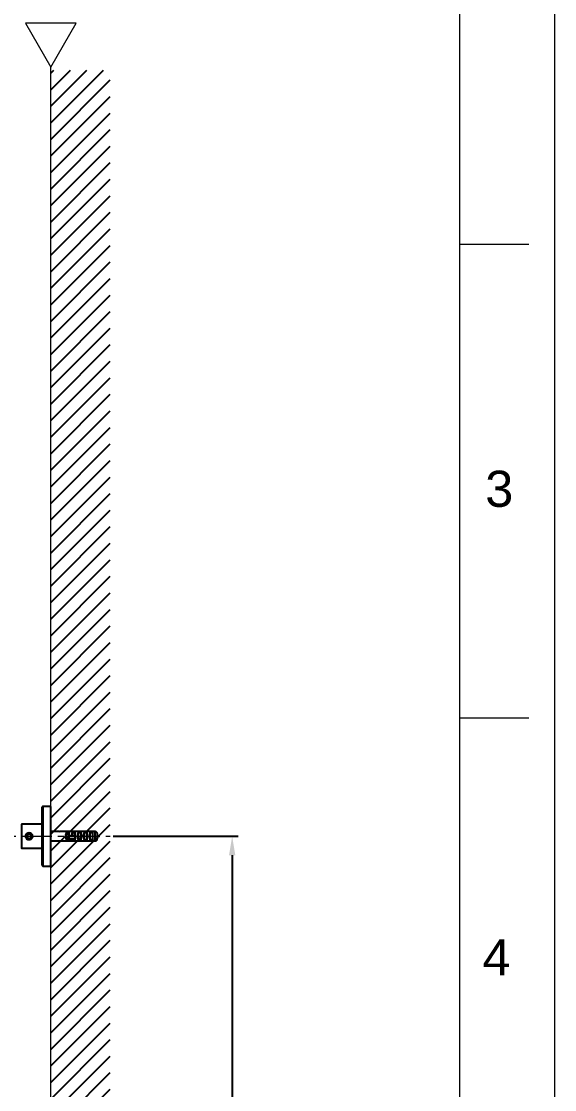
# Model space of a CAD drawing. Header units: millimetres. Extents: x 6110 to 6704, y -3675 to -2835.
# Drawn here: x 6591.3 to 6703.8, y -3232.9 to -3007.5 of the extents above; entities that cross this region are included whole.
import ezdxf

# ---------------------------------------------------------------- set-up
doc = ezdxf.new("R2010")
doc.units = ezdxf.units.MM
doc.header["$LTSCALE"] = 0.1
doc.linetypes.add('CENTERX2', pattern=[101.6, 63.5, -12.7, 12.7, -12.7])
doc.layers.get('0').update_dxf_attribs({"lineweight": 13})
doc.layers.add('CENTER', color=1, linetype='CENTERX2', lineweight=15)
doc.layers.add('DIM', color=3, linetype='Continuous', lineweight=9)
doc.layers.add('hatch', color=2, linetype='Continuous')
doc.styles.get("Standard").update_dxf_attribs({"font": 'arial.ttf'})
doc.dimstyles.new('ISO-25', dxfattribs={"dimtxt": 2.5, "dimasz": 2.5, "dimexe": 1.25, "dimexo": 0.625, "dimtad": 1, "dimlfac": 5, "dimtxsty": 'Standard', "dimcen": 2.5, "dimadec": 0, "dimazin": 0, "dimtfac": 1, "dimtmove": 0, "dimatfit": 3, "dimfxl": 0, "dimarcsym": 0})

# ---------------------------------------------------------------- blocks, each defined once
blk = doc.blocks.new('*D56')
at = {"layer": 'Defpoints', "color": 0}
for p in [(6610, -3179.47), (6596.35, -3361.05), (6635.77, -3361.05)]:
    blk.add_point(p, dxfattribs=at)
at = {"layer": 'DIM', "color": 0, "lineweight": -2}
for p, q in [((6610.63, -3179.47), (6637.02, -3179.47)), ((6635.77, -3183.47), (6635.77, -3357.05)), ((6596.97, -3361.05), (6637.02, -3361.05))]:
    blk.add_line(p, q, dxfattribs=at)
at = {"layer": 'DIM', "color": 0}
for points in [[(6635.1, -3183.47), (6636.43, -3183.47), (6635.77, -3179.47)], [(6635.1, -3357.05), (6636.43, -3357.05), (6635.77, -3361.05)]]:
    blk.add_solid(points, dxfattribs=at)
at = {"layer": 'DIM', "color": 0, "insert": (6633.1, -3270.26), "char_height": 4, "attachment_point": 5, "rotation": 90}
blk.add_mtext('730', dxfattribs=at)

msp = doc.modelspace()

# ---------------------------------------------------------------- hatches: boundary and pattern name
at = {"layer": 'hatch'}
h = msp.add_hatch(dxfattribs=at)
h.set_pattern_fill('ANSI31', color=256, scale=0.777568)
h.set_pattern_definition([(45, (5809.2703, -3576.218), (-1.7456907, 1.7456907), [])])
edge = h.paths.add_edge_path()
edge.add_spline(control_points=[(6597.4753, -3341.3519), (6597.5331, -3341.3659), (6597.6353, -3341.3823), (6597.7761, -3341.3823), (6597.8566, -3341.3722), (6597.8936, -3341.3655)], knot_values=[0, 0, 0, 0, 0.42377523, 0.73221647, 1, 1, 1, 1], degree=3, periodic=0)
edge.add_line((6597.5166, -3341.3576), (6597.9333, -3341.3576))
edge.add_arc((6597.7003, -3340.2901), 1.0927, 280.190547, 282.316356, ccw=False)
edge.add_spline(control_points=[(6597.8936, -3341.3655), (6597.8566, -3341.3722), (6597.7761, -3341.3823), (6597.6353, -3341.3823), (6597.5331, -3341.3659), (6597.4753, -3341.3519)], knot_values=[0, 0, 0, 0, 0.26778353, 0.57622477, 1, 1, 1, 1], degree=3, periodic=0)
edge.add_line((6597.4668, -3341.3969), (6597.4668, -3343.342))
edge.add_line((6597.4668, -3343.342), (6597.5166, -3343.342))
edge.add_spline(control_points=[(6597.8936, -3343.3341), (6597.8566, -3343.3274), (6597.7761, -3343.3174), (6597.6353, -3343.3174), (6597.5331, -3343.3338), (6597.4753, -3343.3478)], knot_values=[0, 0, 0, 0, 0.26778872, 0.57623461, 1, 1, 1, 1], degree=3, periodic=0)
edge.add_line((6600.0995, -3343.1305), (6600.2847, -3343.1305))
edge.add_ellipse((6599.6335, -3342.3498), major_axis=(0, -1), ratio=0.66666667, start_angle=218.682187, end_angle=321.317813, ccw=False)
edge.add_line((6598.6491, -3341.3576), (6597.5166, -3341.3576))
edge.add_spline(control_points=[(6597.4753, -3341.3519), (6597.5331, -3341.3659), (6597.6353, -3341.3823), (6597.7761, -3341.3823), (6597.8566, -3341.3722), (6597.8936, -3341.3655)], knot_values=[0, 0, 0, 0, 0.42377523, 0.73221647, 1, 1, 1, 1], degree=3, periodic=0)
edge.add_arc((6597.7003, -3340.2901), 1.0927, 280.190547, 282.316356)
edge.add_line((6597.9333, -3341.3576), (6605.717, -3341.3576))
edge.add_line((6605.717, -3341.3576), (6605.717, -3343.342))
edge.add_line((6605.717, -3343.342), (6597.5166, -3343.342))
edge.add_spline(control_points=[(6597.8936, -3343.3341), (6597.8566, -3343.3274), (6597.7761, -3343.3174), (6597.6353, -3343.3174), (6597.5331, -3343.3338), (6597.4753, -3343.3478)], knot_values=[0, 0, 0, 0, 0.26778872, 0.57623461, 1, 1, 1, 1], degree=3, periodic=0)
edge.add_line((6597.4753, -3343.3478), (6597.4668, -3343.3498))
edge.add_line((6597.4668, -3343.3498), (6597.4668, -3356.3501))
edge.add_line((6597.4668, -3356.3501), (6597.4753, -3356.3522))
edge.add_spline(control_points=[(6597.4753, -3356.3522), (6597.5331, -3356.3662), (6597.6353, -3356.3826), (6597.7761, -3356.3826), (6597.8566, -3356.3725), (6597.8936, -3356.3659)], knot_values=[0, 0, 0, 0, 0.42377523, 0.73221647, 1, 1, 1, 1], degree=3, periodic=0)
edge.add_line((6597.5166, -3356.358), (6597.9333, -3356.358))
edge.add_arc((6597.7003, -3355.2905), 1.0927, 280.190547, 282.316356, ccw=False)
edge.add_spline(control_points=[(6597.8936, -3356.3659), (6597.8566, -3356.3725), (6597.7761, -3356.3826), (6597.6353, -3356.3826), (6597.5331, -3356.3662), (6597.4753, -3356.3522)], knot_values=[0, 0, 0, 0, 0.26778353, 0.57622477, 1, 1, 1, 1], degree=3, periodic=0)
edge.add_line((6597.4668, -3356.3973), (6597.4668, -3358.3423))
edge.add_line((6597.4668, -3358.3423), (6597.5166, -3358.3423))
edge.add_spline(control_points=[(6597.8936, -3358.3344), (6597.8566, -3358.3278), (6597.7761, -3358.3177), (6597.6353, -3358.3177), (6597.5331, -3358.3341), (6597.4753, -3358.3481)], knot_values=[0, 0, 0, 0, 0.26778872, 0.57623461, 1, 1, 1, 1], degree=3, periodic=0)
edge.add_line((6599.0317, -3358.1308), (6599.2169, -3358.1308))
edge.add_ellipse((6599.6335, -3357.3501), major_axis=(0, -1), ratio=0.66666667, start_angle=218.682187, end_angle=321.317813, ccw=False)
edge.add_line((6598.6491, -3356.358), (6597.5166, -3356.358))
edge.add_spline(control_points=[(6597.4753, -3356.3522), (6597.5331, -3356.3662), (6597.6353, -3356.3826), (6597.7761, -3356.3826), (6597.8566, -3356.3725), (6597.8936, -3356.3659)], knot_values=[0, 0, 0, 0, 0.42377523, 0.73221647, 1, 1, 1, 1], degree=3, periodic=0)
edge.add_arc((6597.7003, -3355.2905), 1.0927, 280.190547, 282.316356)
edge.add_line((6597.9333, -3356.358), (6605.717, -3356.358))
edge.add_line((6605.717, -3356.358), (6605.717, -3358.3423))
edge.add_line((6605.717, -3358.3423), (6597.5166, -3358.3423))
edge.add_spline(control_points=[(6597.8936, -3358.3344), (6597.8566, -3358.3278), (6597.7761, -3358.3177), (6597.6353, -3358.3177), (6597.5331, -3358.3341), (6597.4753, -3358.3481)], knot_values=[0, 0, 0, 0, 0.26778872, 0.57623461, 1, 1, 1, 1], degree=3, periodic=0)
edge.add_line((6597.4753, -3358.3481), (6597.4668, -3358.3502))
edge.add_line((6597.4668, -3358.3502), (6597.4668, -3594.1641))
edge.add_line((6597.4668, -3594.1641), (6610.0143, -3594.1641))
edge.add_line((6610.0143, -3594.1641), (6610.0143, -3017.7979))
edge.add_line((6610.0143, -3017.7979), (6597.4668, -3017.7979))
edge.add_line((6597.4668, -3017.7979), (6597.4668, -3341.3498))
edge.add_line((6597.4668, -3341.3498), (6597.4753, -3341.3519))

# ---------------------------------------------------------------- linework, layer by layer
at = {"color": 7, "linetype": 'Continuous'}
for p, q in [((6703.8445, -2834.5151), (6703.8445, -3674.5149)), ((6683.8443, -3654.5149), (6683.8443, -2854.5151)), ((6683.8444, -3054.5151), (6698.3804, -3054.5151)), ((6683.8444, -3154.5151), (6698.3804, -3154.5151))]:
    msp.add_line(p, q, dxfattribs=at)
msp.add_line((6597.4668, -3594.1641), (6597.4668, -3017.1874))
at = {"linetype": 'Continuous', "lineweight": 25}
for p, q in [((6595.6918, -3179.4706), (6595.6918, -3173.2831)), ((6597.4668, -3173.1581), (6595.8168, -3173.1581)), ((6595.8168, -3173.1581), (6595.8168, -3179.4706)), ((6597.4668, -3179.4706), (6597.4668, -3173.1581)), ((6595.6918, -3176.9456), (6591.3293, -3176.9456)), ((6591.3293, -3176.9456), (6591.3293, -3179.4706)), ((6591.3293, -3179.4706), (6591.3293, -3181.9956)), ((6592.8918, -3178.9706), (6592.4588, -3179.2206)), ((6592.4588, -3179.2206), (6592.4588, -3179.7206)), ((6592.4588, -3179.7206), (6592.8918, -3179.9706)), ((6593.3248, -3179.2206), (6592.8918, -3178.9706)), ((6592.8918, -3179.9706), (6593.3248, -3179.7206)), ((6593.3248, -3179.7206), (6593.3248, -3179.2206)), ((6595.6918, -3185.6581), (6595.6918, -3179.4706)), ((6595.8168, -3179.4706), (6595.8168, -3185.7831)), ((6599.0691, -3178.4683), (6597.4668, -3178.4683)), ((6599.0691, -3178.4706), (6597.4668, -3178.4706)), ((6597.4668, -3185.7831), (6597.4668, -3179.4706)), ((6597.4668, -3180.4706), (6599.0691, -3180.4706)), ((6606.8168, -3178.4761), (6599.5333, -3178.4761)), ((6606.8168, -3178.4784), (6599.5333, -3178.4784)), ((6599.5333, -3180.4627), (6606.8168, -3180.4627)), ((6600.8168, -3178.6899), (6601.3168, -3178.6899)), ((6600.8168, -3180.2512), (6600.8168, -3178.6899)), ((6602.5668, -3180.2512), (6600.8168, -3180.2512)), ((6601.0686, -3179.4706), (6601.0686, -3179.9706)), ((6601.2558, -3179.4706), (6601.0686, -3179.4706)), ((6601.2558, -3179.9706), (6601.0686, -3179.9706)), ((6601.2558, -3179.4706), (6601.2558, -3179.9706)), ((6602.5668, -3179.4706), (6601.2558, -3179.4706)), ((6601.2558, -3179.9706), (6602.7901, -3179.9706)), ((6601.3168, -3178.6899), (6601.3168, -3179.4706)), ((6602.0668, -3178.6899), (6602.0668, -3179.4706)), ((6602.0668, -3178.6899), (6602.5668, -3178.6899)), ((6602.5668, -3178.6899), (6602.5668, -3179.8348)), ((6602.5914, -3179.7357), (6602.5668, -3179.6399)), ((6602.5668, -3179.8348), (6602.7901, -3179.9706)), ((6602.5668, -3179.9706), (6602.5668, -3180.2512)), ((6603.3168, -3178.6899), (6603.8168, -3178.6899)), ((6603.3168, -3180.2512), (6603.3168, -3178.6899)), ((6603.8168, -3180.2512), (6603.3168, -3180.2512)), ((6603.8168, -3178.6899), (6603.8168, -3180.2512)), ((6604.5668, -3178.6899), (6605.0668, -3178.6899)), ((6604.5668, -3180.2512), (6604.5668, -3178.6899)), ((6605.0668, -3180.2512), (6604.5668, -3180.2512)), ((6605.0668, -3178.6899), (6605.0668, -3180.2512)), ((6605.0668, -3179.8268), (6605.0763, -3179.8632)), ((6605.8168, -3178.6899), (6606.3168, -3178.6899)), ((6605.8168, -3180.2512), (6605.8168, -3178.6899)), ((6606.3168, -3180.2512), (6605.8168, -3180.2512)), ((6606.3168, -3178.6899), (6606.3168, -3180.2512)), ((6606.8168, -3180.4627), (6606.8168, -3178.4784)), ((6607.3168, -3179.9547), (6607.3168, -3178.9864)), ((6607.4028, -3179.3299), (6607.3168, -3179.2956)), ((6607.4434, -3179.3462), (6607.3168, -3179.2956)), ((6607.7543, -3179.4706), (6607.3168, -3179.6456)), ((6607.3168, -3179.6456), (6607.4263, -3179.6018)), ((6607.4434, -3179.3462), (6607.7543, -3179.4706)), ((6607.4434, -3179.3472), (6607.4434, -3179.3462)), ((6591.3293, -3181.9956), (6595.6918, -3181.9956)), ((6595.8168, -3185.7831), (6597.4668, -3185.7831))]:
    msp.add_line(p, q, dxfattribs=at)
msp.add_lwpolyline([(6597.4668, -3017.1874), (6602.823, -3007.9102), (6592.1106, -3007.9102)], close=True)
msp.add_circle((6592.8918, -3179.4706), 0.65, dxfattribs=at)
for centre, radius, start, end in [((6595.8168, -3173.2831), 0.125, 90, 180), ((6591.3293, -3177.0081), 0.0625, 90, 180), ((6591.3293, -3181.9331), 0.0625, 180, 270), ((6595.8168, -3185.6581), 0.125, 180, 270)]:
    msp.add_arc(centre, radius, start, end, dxfattribs=at)
for centre, end_param in [((6601.2335, -3179.4706), 2.46646112), ((6602.4835, -3179.4706), 1.57079633), ((6603.7335, -3179.4706), 2.46646112), ((6604.9835, -3179.4706), 2.46646112), ((6606.2335, -3179.4706), 2.46646112)]:
    msp.add_ellipse(centre, major_axis=(0, 1), ratio=0.66666667, start_param=0.67513153, end_param=end_param, dxfattribs=at)
for points, knots in [([(6593.4202, -3179.9818), (6593.3436, -3180.0309), (6593.1901, -3180.1296), (6592.9093, -3180.1754), (6592.6258, -3180.1375), (6592.3696, -3180.008), (6592.184, -3179.8066), (6592.0978, -3179.5715), (6592.1049, -3179.3491), (6592.1799, -3179.1549), (6592.3149, -3178.9863), (6592.5127, -3178.8514), (6592.7672, -3178.7736), (6593.0513, -3178.7781), (6593.3233, -3178.8743), (6593.5401, -3179.0518), (6593.6654, -3179.28), (6593.6907, -3179.5113), (6593.6388, -3179.7154), (6593.5424, -3179.8728), (6593.4563, -3179.9496), (6593.4202, -3179.9818)], [0, 0, 0, 0, 0.05870594, 0.1177374, 0.17923366, 0.24086699, 0.30056204, 0.35356115, 0.39873264, 0.44115204, 0.48627301, 0.53738133, 0.59485899, 0.65588024, 0.71759355, 0.77847373, 0.8345404, 0.88230016, 0.92502727, 0.96861418, 1, 1, 1, 1]), ([(6599.0691, -3180.47), (6599.0684, -3180.4702), (6599.0642, -3180.4712), (6599.0835, -3180.4664), (6599.126, -3180.457), (6599.1924, -3180.4458), (6599.2729, -3180.4386), (6599.3579, -3180.4385), (6599.4367, -3180.4453), (6599.4968, -3180.455), (6599.5227, -3180.4605), (6599.5333, -3180.4627)], [0, 0, 0, 0, 0.02576121, 0.15057883, 0.27612919, 0.4050695, 0.5350738, 0.66186652, 0.78622075, 0.9126533, 1, 1, 1, 1]), ([(6599.5333, -3178.4784), (6599.5168, -3178.4818), (6599.4837, -3178.4888), (6599.4085, -3178.4991), (6599.3251, -3178.5035), (6599.2416, -3178.5005), (6599.1668, -3178.4915), (6599.1083, -3178.4805), (6599.0719, -3178.4718), (6599.0699, -3178.4713), (6599.0691, -3178.4711)], [0, 0, 0, 0, 0.13002063, 0.26005219, 0.38915617, 0.51456014, 0.63937936, 0.76750534, 0.89780383, 1, 1, 1, 1]), ([(6607.3168, -3178.9864), (6607.3111, -3178.9276), (6607.2998, -3178.8102), (6607.2098, -3178.6557), (6607.0791, -3178.5423), (6606.94, -3178.4859), (6606.8504, -3178.4804), (6606.8168, -3178.4784)], [0, 0, 0, 0, 0.22268952, 0.44431433, 0.65970086, 0.8724363, 1, 1, 1, 1]), ([(6606.8168, -3180.4627), (6606.8727, -3180.4572), (6606.9843, -3180.4462), (6607.1332, -3180.3605), (6607.2461, -3180.2342), (6607.3077, -3180.091), (6607.3141, -3179.9948), (6607.3168, -3179.9547)], [0, 0, 0, 0, 0.21137626, 0.42274128, 0.63456585, 0.8478622, 1, 1, 1, 1])]:
    msp.add_open_spline(points, degree=3, knots=knots, dxfattribs=at)
at = {"layer": 'CENTER'}
msp.add_line((6571.0199, -3179.4703), (6610.0048, -3179.4703), dxfattribs=at)

# ---------------------------------------------------------------- texts
at = {"char_height": 7.6238, "attachment_point": 5}
for s, insert in [('3', (6692.154, -3106.1969)), ('4', (6691.5795, -3205.0066))]:
    msp.add_mtext_dynamic_manual_height_columns(s, width=50, gutter_width=12.5, heights=[0], dxfattribs=dict(at, insert=insert))

# ---------------------------------------------------------------- dimensions: what is measured, and where the dimension line sits
at = {"layer": 'DIM'}
dim = msp.add_linear_dim(base=(6635.7674, -3361.0518), p1=(6610.0048, -3179.4703), p2=(6596.3479, -3361.0518), angle=90, text='730', dimstyle='ISO-25', override={"dimtxt": 4, "dimasz": 4, "dimlfac": 4, "dimadec": 1, "dimfxl": 1.25}, dxfattribs=at)
dim.commit()
dim.dimension.update_dxf_attribs({"geometry": '*D56', "text_midpoint": (6633.0988, -3270.2611)})

doc.saveas('drawing.dxf')
